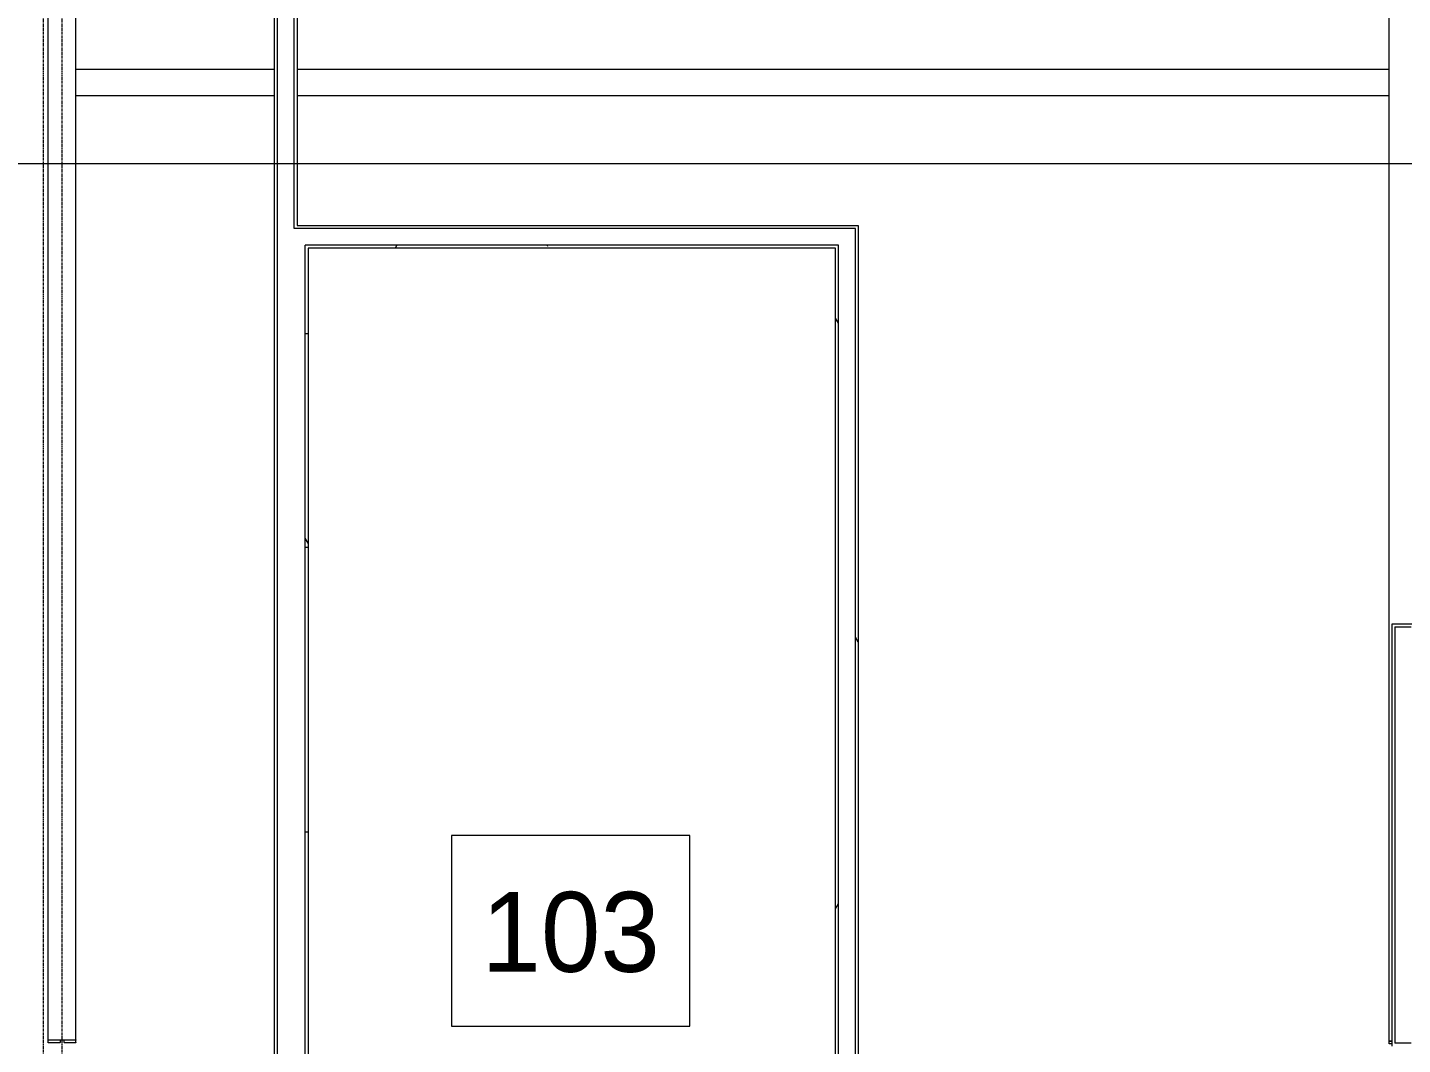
# Model space of a CAD drawing. Header units: inches. Extents: x 21035 to 27089, y -23277 to -20247.
# Drawn here: x 25683.9 to 25980.8, y -22778.7 to -22559.2 of the extents above; entities that cross this region are included whole.
import ezdxf

# ---------------------------------------------------------------- set-up
doc = ezdxf.new("R2010")
doc.units = ezdxf.units.IN
doc.header["$MEASUREMENT"] = 0
doc.linetypes.add('Grid Line 1_2_', pattern=[0.875, 0.5, -0.125, 0.125, -0.125])
for name, color, linetype, lineweight in [('A-AREA-IDEN', 2, 'Continuous', 9), ('A-WALL', 113, 'Continuous', 13), ('A-WALL-PATT', 111, 'Continuous', 25), ('G-ANNO-SYMB', 111, 'Continuous', 9), ('I-WALL', 2, 'Continuous', 13), ('S-BEAM', 12, 'Continuous', 13), ('S-GRID', 1, 'Continuous', 9)]:
    doc.layers.add(name, color=color, linetype=linetype, lineweight=lineweight)
doc.styles.add('Century Gothic', font='GOTHIC.TTF', dxfattribs={"height": 17.245342})
pattern_1 = [(0, (0, 0), (61.44, 15.36), [2.534, -43.546, 2.534, -43.546, -245.76]), (0, (0, 0), (61.44, 15.36), [-92.16, 2.534, -89.626, 2.534, -43.546, -107.52]), (0, (0, 0), (61.44, 15.36), [-230.4, 2.534, -28.186, 2.534, -74.266]), (120, (23.04, 7.68), (-44.02215, 45.528601), [2.534, -43.546, 2.534, -43.546, -245.76]), (120, (23.04, 7.68), (-44.02215, 45.528601), [-92.16, 2.534, -89.626, 2.534, -43.546, -107.52]), (120, (23.04, 7.68), (-44.02215, 45.528601), [-230.4, 2.534, -28.186, 2.534, -74.266]), (240, (30.72, 38.4), (-17.41785, -60.888601), [2.534, -43.546, 2.534, -43.546, -245.76]), (240, (30.72, 38.4), (-17.41785, -60.888601), [-92.16, 2.534, -89.626, 2.534, -43.546, -107.52]), (240, (30.72, 38.4), (-17.41785, -60.888601), [-230.4, 2.534, -28.186, 2.534, -74.266])]

# ---------------------------------------------------------------- blocks, each defined once
blk = doc.blocks.new('W-Wide Flange - 1_-3_ deep-1401343-RCP - First Floor')
at = {"layer": 'S-BEAM', "color": 8, "lineweight": 9}
for p, q in [((25688.39, -22777.68), (25688.39, -22370.3)), ((25694.39, -22777.68), (25694.39, -22370.3)), ((25688.39, -22777.74), (25688.39, -22777.68)), ((25688.39, -22777.68), (25694.39, -22777.68)), ((25690.13, -22777.74), (25688.39, -22777.74)), ((25688.39, -22778.25), (25688.39, -22777.74)), ((25688.39, -22778.3), (25688.39, -22778.25)), ((25688.39, -22778.25), (25690.13, -22778.25)), ((25691.02, -22778.21), (25691.02, -22777.77)), ((25691.77, -22777.77), (25691.77, -22778.21)), ((25694.39, -22777.74), (25692.66, -22777.74)), ((25692.66, -22778.25), (25694.39, -22778.25)), ((25694.39, -22777.68), (25694.39, -22777.74)), ((25694.39, -22778.25), (25694.39, -22777.74)), ((25694.39, -22778.25), (25694.39, -22778.3))]:
    blk.add_line(p, q, dxfattribs=at)
for centre, start_param, end_param in [((25690.13, -22777.77), 0, 1.570796), ((25690.13, -22778.21), 4.712389, 6.283185), ((25692.66, -22777.77), 1.570796, 3.141593), ((25692.66, -22778.21), 3.141593, 4.712389)]:
    blk.add_ellipse(centre, major_axis=(0.89, 0), ratio=0.041631, start_param=start_param, end_param=end_param, dxfattribs=at)
blk = doc.blocks.new('W-Wide Flange - 1_-3_ deep-V11-RCP - First Floor')
at = {"layer": 'S-BEAM', "color": 8, "lineweight": 9}
for p, q in [((25977.89, -22777.93), (25977.89, -22370.3)), ((25977.89, -22777.99), (25977.89, -22777.93)), ((25977.89, -22777.93), (25978.52, -22777.93)), ((25978.52, -22777.99), (25977.89, -22777.99)), ((25977.89, -22778.5), (25977.89, -22777.99)), ((25977.89, -22778.55), (25977.89, -22778.5)), ((25977.89, -22778.5), (25978.52, -22778.5))]:
    blk.add_line(p, q, dxfattribs=at)
blk = doc.blocks.new('W-Wide Flange - W10X22-1754026-RCP - First Floor')
at = {"layer": 'S-BEAM', "color": 8, "lineweight": 9}
for p, q in [((25694.39, -22452.22), (25737.27, -22452.22)), ((25742.14, -22452.22), (25977.89, -22452.22)), ((25983.89, -22452.22), (25987.42, -22452.22)), ((25987.42, -22457.96), (25987.42, -22452.22)), ((25694.39, -22457.96), (25737.27, -22457.96)), ((25742.14, -22457.96), (25977.87, -22457.96)), ((25983.89, -22457.96), (25987.42, -22457.96))]:
    blk.add_line(p, q, dxfattribs=at)

msp = doc.modelspace()

# ---------------------------------------------------------------- hatches: boundary and pattern name
at = {"layer": 'A-WALL-PATT', "lineweight": 9}
h = msp.add_hatch(dxfattribs=at)
h.set_pattern_fill('FP_10', color=8, style=0, pattern_type=2)
h.set_pattern_definition(pattern_1)
h.paths.add_polyline_path([(25737.89023, -22604.36531), (25737.89023, -22369.55281), (25737.26523, -22369.55281), (25737.26523, -22604.36531)], flags=0)
h = msp.add_hatch(dxfattribs=at)
h.set_pattern_fill('FP_10', color=8, style=0, pattern_type=2)
h.set_pattern_definition(pattern_1)
h.paths.add_polyline_path([(25741.51523, -22602.55281), (25742.14023, -22602.55281), (25742.14023, -22369.55281), (25737.89023, -22369.55281), (25737.89023, -22370.17781), (25741.51523, -22370.17781), (25741.51523, -22588.47326)], flags=0)
h = msp.add_hatch(dxfattribs=at)
h.set_pattern_fill('FP_10', color=8, style=0, pattern_type=2)
h.set_pattern_definition(pattern_1)
h.paths.add_polyline_path([(25737.26523, -22787.30281), (25737.89023, -22787.30281), (25737.89023, -22604.36531), (25737.26523, -22604.36531), (25737.26523, -22786.55281)], flags=0)
h = msp.add_hatch(dxfattribs=at)
h.set_pattern_fill('FP_10', color=8, style=0, pattern_type=2)
h.set_pattern_definition(pattern_1)
h.paths.add_polyline_path([(25863.26523, -22786.67781), (25863.26523, -22602.55281), (25862.64023, -22602.55281), (25862.64023, -22786.67781)], flags=0)
h = msp.add_hatch(dxfattribs=at)
h.set_pattern_fill('FP_10', color=8, style=0, pattern_type=2)
h.set_pattern_definition(pattern_1)
h.paths.add_polyline_path([(25743.89023, -22787.30281), (25744.51523, -22787.30281), (25744.51523, -22606.17781), (25743.89023, -22606.17781), (25743.89023, -22786.55281)], flags=0)
h = msp.add_hatch(dxfattribs=at)
h.set_pattern_fill('FP_10', color=8, style=0, pattern_type=2)
h.set_pattern_definition(pattern_1)
h.paths.add_polyline_path([(25744.51523, -22606.80281), (25859.01523, -22606.80281), (25859.01523, -22606.17781), (25744.51523, -22606.17781)], flags=0)
h = msp.add_hatch(dxfattribs=at)
h.set_pattern_fill('FP_10', color=8, style=0, pattern_type=2)
h.set_pattern_definition(pattern_1)
h.paths.add_polyline_path([(25858.39023, -22786.67781), (25862.64023, -22786.67781), (25862.64023, -22786.05281), (25859.01523, -22786.05281), (25859.01523, -22606.80281), (25858.39023, -22606.80281), (25858.39023, -22782.14201)], flags=0)

# ---------------------------------------------------------------- linework, layer by layer
at = {"layer": 'A-AREA-IDEN', "flags": 128}
msp.add_lwpolyline([(25775.47385, -22733.56709), (25775.47385, -22774.70994), (25826.89385, -22774.70994), (25826.89385, -22733.56709)], close=True, dxfattribs=at)
at = {"layer": 'A-WALL', "color": 7}
for p, q in [((25737.89023, -22787.30281), (25737.89023, -22370.17781)), ((25741.51523, -22602.55281), (25741.51523, -22370.17781)), ((25862.64023, -22602.55281), (25741.51523, -22602.55281)), ((25862.64023, -22786.05281), (25862.64023, -22602.55281)), ((25859.01523, -22606.17781), (25743.89023, -22606.17781)), ((25743.89023, -22787.30281), (25743.89023, -22606.17781)), ((25859.01523, -22786.05281), (25859.01523, -22606.17781)), ((25979.14023, -22688.55281), (25982.64023, -22688.55281)), ((25979.14023, -22688.55281), (25979.14023, -22778.42781)), ((25982.64023, -22778.42781), (25979.14023, -22778.42781))]:
    msp.add_line(p, q, dxfattribs=at)
at = {"layer": 'G-ANNO-SYMB'}
msp.add_line((26409.52721, -22588.63029), (21852.53251, -22588.63029), dxfattribs=at)
at = {"layer": 'I-WALL', "color": 7}
for p, q in [((25737.26523, -22786.55281), (25737.26523, -22369.55281)), ((25742.14023, -22369.55281), (25742.14023, -22601.92781)), ((25742.14023, -22601.92781), (25863.26523, -22601.92781)), ((25863.26523, -22601.92781), (25863.26523, -22786.67781)), ((25858.39023, -22606.80281), (25744.51523, -22606.80281)), ((25744.51523, -22606.80281), (25744.51523, -22786.55281)), ((25858.39023, -22786.67781), (25858.39023, -22606.80281)), ((25978.51523, -22779.05281), (25978.51523, -22687.92781)), ((25978.51523, -22687.92781), (25983.26523, -22687.92781))]:
    msp.add_line(p, q, dxfattribs=at)
at = {"layer": 'S-GRID', "linetype": 'Grid Line 1_2_'}
for p, q in [((25687.39023, -23227.3711), (25687.39023, -20361.60083)), ((25691.39023, -23227.3711), (25691.39023, -20361.60083)), ((25691.39023, -23227.3711), (25691.39023, -20361.60083))]:
    msp.add_line(p, q, dxfattribs=at)

# ---------------------------------------------------------------- block references
at = {"layer": 'S-BEAM', "color": 8, "lineweight": 9}
for name, p in [('W-Wide Flange - 1_-3_ deep-1401343-RCP - First Floor', (0, 0)), ('W-Wide Flange - 1_-3_ deep-V11-RCP - First Floor', (0, 0)), ('W-Wide Flange - W10X22-1754026-RCP - First Floor', (0, -115.93046))]:
    msp.add_blockref(name, p, dxfattribs=at)

# ---------------------------------------------------------------- texts
at = {"layer": 'A-AREA-IDEN', "insert": (25801.18385, -22745.75032), "char_height": 17.245342, "width": 47.304, "attachment_point": 2, "line_spacing_factor": 0.984117, "style": 'Century Gothic'}
msp.add_mtext('103', dxfattribs=at)

doc.saveas('drawing.dxf')
